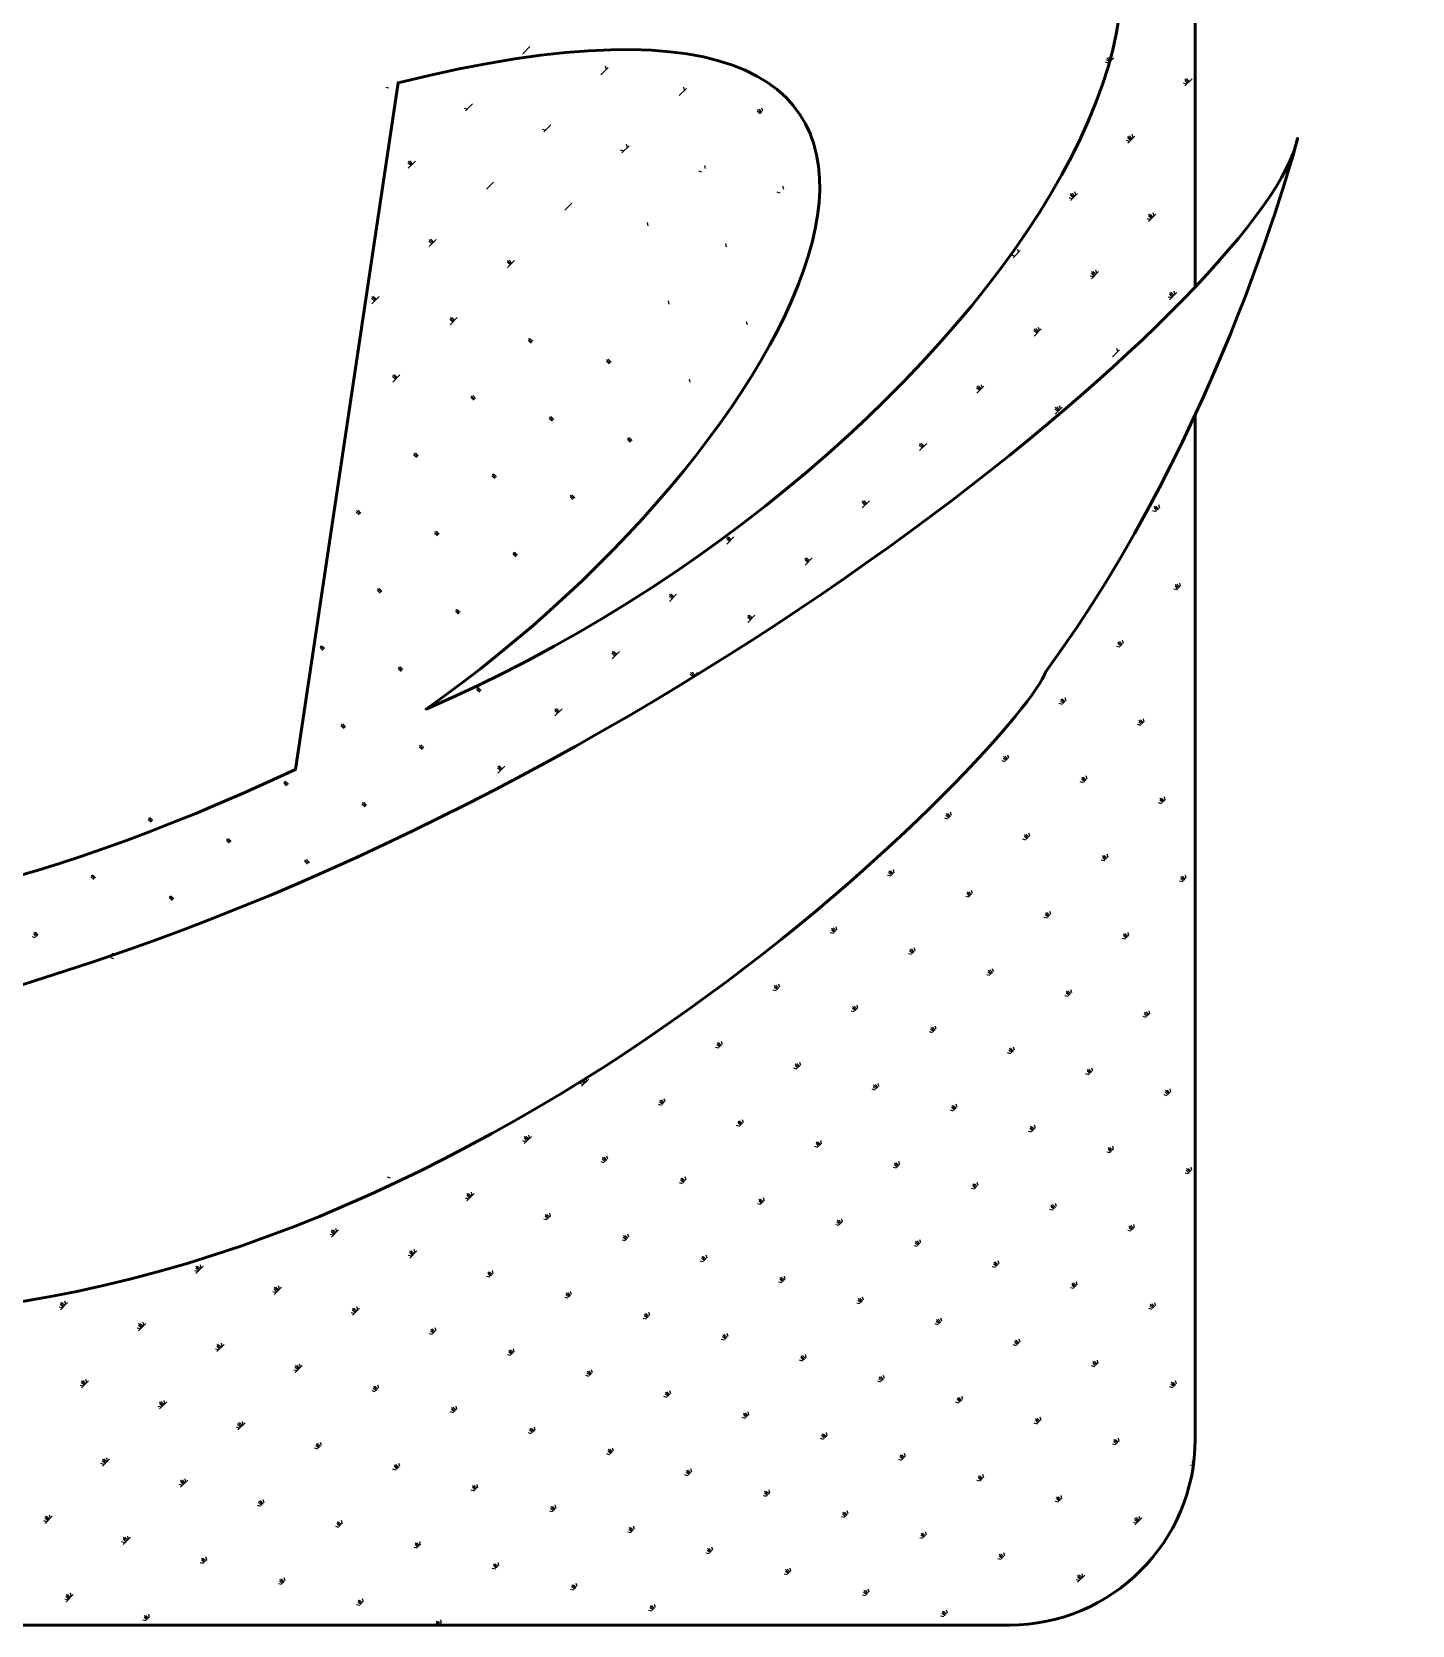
# Model space of a CAD drawing. Extents: x 962303 to 1579583, y -174742 to 224716.
# Drawn here: x 1574193 to 1575785, y 72360 to 74199 of the extents above; entities that cross this region are included whole.
import ezdxf

# ---------------------------------------------------------------- set-up
doc = ezdxf.new("R2010")
doc.units = 0
doc.header["$LTSCALE"] = 1000
doc.header["$MEASUREMENT"] = 0
doc.layers.add('PUB_TITLE', color=4, linetype='Continuous')

msp = doc.modelspace()

# ---------------------------------------------------------------- linework, layer by layer
at = {"layer": 'PUB_TITLE', "color": 4}
for p, q in [((1574759, 74173.4), (1574767.3, 74181.6)), ((1574849.3, 74149.2), (1574857.5, 74157.5)), ((1574855.5, 74155.4), (1574854.5, 74159)), ((1575434.9, 74162.5), (1575431.3, 74163.5)), ((1575435.9, 74163.5), (1575432.6, 74166.8)), ((1575436.9, 74164.6), (1575432.8, 74168.7)), ((1575438, 74165.6), (1575434.7, 74168.9)), ((1575435.8, 74163.4), (1575441.1, 74168.7)), ((1575439, 74166.6), (1575438, 74170.2)), ((1575525.2, 74138.3), (1575521.5, 74139.3)), ((1575526.2, 74139.3), (1575522.9, 74142.6)), ((1575527.2, 74140.4), (1575523.1, 74144.5)), ((1575523.1, 74136.2), (1575531.3, 74144.5)), ((1575528.3, 74141.4), (1575524.9, 74144.7)), ((1574604.7, 74133.6), (1574601.1, 74134.5)), ((1574939.5, 74125), (1574947.8, 74133.3)), ((1574945.7, 74131.2), (1574944.8, 74134.8)), ((1574695, 74109.4), (1574691.4, 74110.3)), ((1574692.9, 74107.3), (1574701.2, 74115.6)), ((1575032.9, 74103.9), (1575029.6, 74107.2)), ((1575034, 74104.9), (1575029.8, 74109.1)), ((1575035, 74106), (1575031.7, 74109.3)), ((1575036, 74107), (1575035, 74110.6)), ((1574785.3, 74085.2), (1574781.6, 74086.1)), ((1574783.2, 74083.1), (1574791.4, 74091.4)), ((1574873.5, 74058.9), (1574881.7, 74067.2)), ((1574879.7, 74065.1), (1574878.7, 74068.7)), ((1575459.1, 74072.2), (1575455.5, 74073.2)), ((1575460.1, 74073.2), (1575456.8, 74076.6)), ((1575461.1, 74074.3), (1575457, 74078.4)), ((1575457, 74070.1), (1575465.3, 74078.4)), ((1575462.2, 74075.3), (1575458.9, 74078.6)), ((1575463.2, 74076.3), (1575462.2, 74080)), ((1574629.9, 74044.3), (1574626.6, 74047.6)), ((1574631, 74045.3), (1574626.8, 74049.5)), ((1574626.8, 74041.2), (1574635.1, 74049.5)), ((1574632, 74046.4), (1574628.7, 74049.7)), ((1574875.5, 74061), (1574871.9, 74062)), ((1574969.9, 74040.9), (1574969, 74044.5)), ((1574965.8, 74036.8), (1574962.2, 74037.8)), ((1574717.1, 74017), (1574725.4, 74025.3)), ((1575056.1, 74012.6), (1575052.5, 74013.6)), ((1575060.2, 74016.7), (1575059.2, 74020.4)), ((1575394, 74007.2), (1575390.7, 74010.5)), ((1575395, 74008.2), (1575390.9, 74012.3)), ((1575390.9, 74004.1), (1575399.2, 74012.3)), ((1575396.1, 74009.2), (1575392.8, 74012.5)), ((1575397.1, 74010.3), (1575396.1, 74013.9)), ((1574807.4, 73992.8), (1574815.6, 74001.1)), ((1575393, 74006.1), (1575389.4, 74007.1)), ((1575487.4, 73986.1), (1575486.4, 73989.7)), ((1574903.8, 73974.8), (1574902.9, 73978.5)), ((1575483.3, 73981.9), (1575479.6, 73982.9)), ((1575484.3, 73983), (1575481, 73986.3)), ((1575485.3, 73984), (1575481.2, 73988.1)), ((1575481.2, 73979.9), (1575489.5, 73988.1)), ((1575486.4, 73985), (1575483, 73988.3)), ((1574654.1, 73954), (1574650.8, 73957.3)), ((1574655.1, 73955.1), (1574651, 73959.2)), ((1574651, 73950.9), (1574659.3, 73959.2)), ((1574656.2, 73956.1), (1574652.9, 73959.4)), ((1574994.1, 73950.7), (1574993.2, 73954.3)), ((1574745.4, 73930.9), (1574741.3, 73935)), ((1574741.3, 73926.8), (1574749.6, 73935)), ((1574746.5, 73931.9), (1574743.2, 73935.2)), ((1575326.9, 73940), (1575323.3, 73941)), ((1575324.8, 73938), (1575333.1, 73946.2)), ((1575331, 73944.2), (1575330.1, 73947.8)), ((1574744.4, 73929.8), (1574741.1, 73933.2)), ((1575417.2, 73915.9), (1575413.6, 73916.8)), ((1575418.2, 73916.9), (1575414.9, 73920.2)), ((1575419.2, 73917.9), (1575415.1, 73922)), ((1575415.1, 73913.8), (1575423.4, 73922)), ((1575420.3, 73919), (1575417, 73922.3)), ((1575421.3, 73920), (1575420.3, 73923.6)), ((1575509.5, 73893.7), (1575505.4, 73897.9)), ((1575505.4, 73889.6), (1575513.6, 73897.9)), ((1575510.5, 73894.8), (1575507.2, 73898.1)), ((1575511.6, 73895.8), (1575510.6, 73899.4)), ((1574588, 73888), (1574584.7, 73891.3)), ((1574589.1, 73889), (1574584.9, 73893.1)), ((1574584.9, 73884.9), (1574593.2, 73893.1)), ((1574590.1, 73890), (1574586.8, 73893.3)), ((1574928, 73884.6), (1574927.1, 73888.2)), ((1575507.4, 73891.7), (1575503.8, 73892.6)), ((1575508.5, 73892.7), (1575505.2, 73896)), ((1574678.3, 73863.8), (1574675, 73867.1)), ((1574679.3, 73864.8), (1574675.2, 73868.9)), ((1574675.2, 73860.7), (1574683.5, 73868.9)), ((1574680.4, 73865.8), (1574677.1, 73869.1)), ((1575018.3, 73860.4), (1575017.3, 73864)), ((1574768.6, 73839.6), (1574765.3, 73842.9)), ((1574769.6, 73840.6), (1574765.5, 73844.7)), ((1574770.6, 73841.6), (1574767.3, 73844.9)), ((1575352.1, 73850.8), (1575348.8, 73854.1)), ((1575353.2, 73851.8), (1575349, 73856)), ((1575349, 73847.7), (1575357.3, 73856)), ((1575354.2, 73852.9), (1575350.9, 73856.2)), ((1575355.2, 73853.9), (1575354.2, 73857.5)), ((1575439.3, 73823.5), (1575447.6, 73831.8)), ((1575445.5, 73829.7), (1575444.5, 73833.3)), ((1574858.9, 73815.4), (1574855.5, 73818.7)), ((1574859.9, 73816.4), (1574855.8, 73820.5)), ((1574860.9, 73817.5), (1574857.6, 73820.8)), ((1574612.2, 73797.7), (1574608.9, 73801)), ((1574613.3, 73798.7), (1574609.1, 73802.8)), ((1574609.1, 73794.6), (1574617.4, 73802.8)), ((1574614.3, 73799.7), (1574611, 73803)), ((1574952.2, 73794.3), (1574951.3, 73797.9)), ((1575286, 73784.7), (1575282.7, 73788)), ((1575287.1, 73785.7), (1575282.9, 73789.9)), ((1575282.9, 73781.6), (1575291.2, 73789.9)), ((1575288.1, 73786.8), (1575284.8, 73790.1)), ((1575289.1, 73787.8), (1575288.2, 73791.4)), ((1574702.5, 73773.5), (1574699.2, 73776.8)), ((1574703.5, 73774.5), (1574699.4, 73778.7)), ((1574704.6, 73775.6), (1574701.3, 73778.9)), ((1574792.8, 73749.3), (1574789.5, 73752.6)), ((1574793.8, 73750.3), (1574789.7, 73754.5)), ((1574794.8, 73751.4), (1574791.5, 73754.7)), ((1575376.3, 73760.5), (1575373, 73763.8)), ((1575377.3, 73761.6), (1575373.2, 73765.7)), ((1575373.2, 73757.4), (1575381.5, 73765.7)), ((1575378.4, 73762.6), (1575375.1, 73765.9)), ((1575379.4, 73763.6), (1575378.4, 73767.2)), ((1574883, 73725.1), (1574879.7, 73728.4)), ((1574884.1, 73726.1), (1574879.9, 73730.3)), ((1574885.1, 73727.2), (1574881.8, 73730.5)), ((1575219.9, 73718.6), (1575216.6, 73721.9)), ((1575221, 73719.7), (1575216.9, 73723.8)), ((1575216.9, 73715.5), (1575225.1, 73723.8)), ((1575222, 73720.7), (1575218.7, 73724)), ((1574636.4, 73707.4), (1574633.1, 73710.7)), ((1574637.4, 73708.4), (1574633.3, 73712.6)), ((1574638.5, 73709.5), (1574635.2, 73712.8)), ((1574726.7, 73683.2), (1574723.4, 73686.5)), ((1574727.7, 73684.2), (1574723.6, 73688.4)), ((1574728.7, 73685.3), (1574725.4, 73688.6)), ((1574817, 73659), (1574813.7, 73662.3)), ((1574818, 73660.1), (1574813.9, 73664.2)), ((1574819, 73661.1), (1574815.7, 73664.4)), ((1574570.3, 73641.3), (1574567, 73644.6)), ((1574571.4, 73642.4), (1574567.2, 73646.5)), ((1574572.4, 73643.4), (1574569.1, 73646.7)), ((1575153.9, 73652.5), (1575150.6, 73655.9)), ((1575154.9, 73653.6), (1575150.8, 73657.7)), ((1575150.8, 73649.4), (1575159, 73657.7)), ((1575155.9, 73654.6), (1575152.6, 73657.9)), ((1575489.7, 73645), (1575486.1, 73646)), ((1575490.8, 73646.1), (1575487.5, 73649.4)), ((1575491.8, 73647.1), (1575487.7, 73651.2)), ((1575492.8, 73648.1), (1575489.5, 73651.4)), ((1575493.9, 73649.2), (1575492.9, 73652.8)), ((1574661.6, 73618.2), (1574657.5, 73622.3)), ((1574662.7, 73619.2), (1574659.4, 73622.5)), ((1574660.6, 73617.1), (1574657.3, 73620.4)), ((1574997.5, 73610.7), (1574994.2, 73614)), ((1574998.5, 73611.7), (1574994.4, 73615.8)), ((1574994.4, 73607.6), (1575002.7, 73615.8)), ((1574999.6, 73612.7), (1574996.3, 73616)), ((1574750.9, 73592.9), (1574747.6, 73596.2)), ((1574751.9, 73594), (1574747.8, 73598.1)), ((1574752.9, 73595), (1574749.6, 73598.3)), ((1575087.8, 73586.5), (1575084.5, 73589.8)), ((1575088.8, 73587.5), (1575084.7, 73591.6)), ((1575084.7, 73583.4), (1575092.9, 73591.6)), ((1575089.8, 73588.5), (1575086.5, 73591.8)), ((1574594.5, 73551), (1574591.2, 73554.4)), ((1574595.5, 73552.1), (1574591.4, 73556.2)), ((1574596.6, 73553.1), (1574593.3, 73556.4)), ((1574932.5, 73545.6), (1574928.3, 73549.7)), ((1574928.3, 73541.5), (1574936.6, 73549.7)), ((1574933.5, 73546.6), (1574930.2, 73549.9)), ((1575513.9, 73554.8), (1575510.3, 73555.7)), ((1575515, 73555.8), (1575511.7, 73559.1)), ((1575516, 73556.8), (1575511.9, 73561)), ((1575517, 73557.9), (1575513.7, 73561.2)), ((1575518.1, 73558.9), (1575517.1, 73562.5)), ((1574684.8, 73526.9), (1574681.5, 73530.2)), ((1574685.8, 73527.9), (1574681.7, 73532)), ((1574686.9, 73528.9), (1574683.5, 73532.2)), ((1574931.4, 73544.6), (1574928.1, 73547.9)), ((1575021.7, 73520.4), (1575018.4, 73523.7)), ((1575022.7, 73521.4), (1575018.6, 73525.5)), ((1575018.6, 73517.3), (1575026.9, 73525.5)), ((1575023.8, 73522.4), (1575020.5, 73525.7)), ((1575448.9, 73489.7), (1575445.6, 73493)), ((1575449.9, 73490.7), (1575445.8, 73494.9)), ((1575450.9, 73491.8), (1575447.6, 73495.1)), ((1575452, 73492.8), (1575451, 73496.4)), ((1574528.4, 73485), (1574525.1, 73488.3)), ((1574529.5, 73486), (1574525.3, 73490.1)), ((1574530.5, 73487), (1574527.2, 73490.3)), ((1574865.3, 73478.5), (1574862, 73481.8)), ((1574866.4, 73479.5), (1574862.2, 73483.6)), ((1574862.2, 73475.4), (1574870.5, 73483.6)), ((1574867.4, 73480.5), (1574864.1, 73483.8)), ((1575447.8, 73488.7), (1575444.2, 73489.6)), ((1574618.7, 73460.8), (1574615.4, 73464.1)), ((1574619.7, 73461.8), (1574615.6, 73465.9)), ((1574620.8, 73462.8), (1574617.5, 73466.1)), ((1574955.6, 73454.3), (1574952.3, 73457.6)), ((1574956.6, 73455.3), (1574952.5, 73459.5)), ((1574952.5, 73451.2), (1574960.8, 73459.5)), ((1574957.7, 73456.4), (1574954.4, 73459.7)), ((1575534.9, 73465.4), (1575534.5, 73465.5)), ((1574709, 73436.6), (1574705.7, 73439.9)), ((1574710, 73437.6), (1574705.9, 73441.7)), ((1574711, 73438.6), (1574707.7, 73442)), ((1575381.8, 73422.6), (1575378.1, 73423.6)), ((1575382.8, 73423.6), (1575379.5, 73426.9)), ((1575383.8, 73424.7), (1575379.7, 73428.8)), ((1575384.9, 73425.7), (1575381.5, 73429)), ((1575385.9, 73426.7), (1575384.9, 73430.3)), ((1574799.2, 73412.4), (1574795.9, 73415.7)), ((1574800.3, 73413.4), (1574796.2, 73417.6)), ((1574796.2, 73409.3), (1574804.4, 73417.6)), ((1574801.3, 73414.5), (1574798, 73417.8)), ((1575473.1, 73399.4), (1575469.8, 73402.7)), ((1575474.1, 73400.5), (1575470, 73404.6)), ((1575475.1, 73401.5), (1575471.8, 73404.8)), ((1575476.2, 73402.5), (1575475.2, 73406.1)), ((1574552.6, 73394.7), (1574549.3, 73398)), ((1574553.6, 73395.7), (1574549.5, 73399.9)), ((1574554.7, 73396.8), (1574551.4, 73400.1)), ((1575472, 73398.4), (1575468.4, 73399.4)), ((1574642.9, 73370.5), (1574639.6, 73373.8)), ((1574643.9, 73371.5), (1574639.8, 73375.7)), ((1574645, 73372.6), (1574641.7, 73375.9)), ((1575319.8, 73360.6), (1575318.8, 73364.2)), ((1574733.2, 73346.3), (1574729.9, 73349.6)), ((1574734.2, 73347.3), (1574730.1, 73351.5)), ((1574730.1, 73343.2), (1574738.3, 73351.5)), ((1574735.2, 73348.4), (1574731.9, 73351.7)), ((1575315.7, 73356.5), (1575312.1, 73357.5)), ((1575316.7, 73357.5), (1575313.4, 73360.8)), ((1575317.7, 73358.6), (1575313.6, 73362.7)), ((1575318.8, 73359.6), (1575315.5, 73362.9)), ((1574486.5, 73328.6), (1574483.2, 73331.9)), ((1574487.6, 73329.6), (1574483.4, 73333.8)), ((1574488.6, 73330.7), (1574485.3, 73334)), ((1575405.9, 73332.3), (1575402.3, 73333.3)), ((1575407, 73333.3), (1575403.7, 73336.7)), ((1575408, 73334.4), (1575403.9, 73338.5)), ((1575409, 73335.4), (1575405.7, 73338.7)), ((1575410.1, 73336.4), (1575409.1, 73340.1)), ((1574577.8, 73305.4), (1574573.7, 73309.6)), ((1574578.9, 73306.5), (1574575.6, 73309.8)), ((1575496.2, 73308.1), (1575492.6, 73309.1)), ((1575497.3, 73309.2), (1575493.9, 73312.5)), ((1575498.3, 73310.2), (1575494.2, 73314.3)), ((1575499.3, 73311.2), (1575496, 73314.5)), ((1575500.3, 73312.3), (1575499.4, 73315.9)), ((1574331.2, 73287.7), (1574327.1, 73291.9)), ((1574332.2, 73288.8), (1574328.9, 73292.1)), ((1574576.8, 73304.4), (1574573.5, 73307.7)), ((1575249.6, 73290.4), (1575246, 73291.4)), ((1575250.6, 73291.5), (1575247.3, 73294.8)), ((1575251.7, 73292.5), (1575247.5, 73296.6)), ((1575252.7, 73293.5), (1575249.4, 73296.8)), ((1575253.7, 73294.5), (1575252.7, 73298.2)), ((1574330.2, 73286.7), (1574326.9, 73290)), ((1575341.9, 73268.3), (1575337.8, 73272.4)), ((1575343, 73269.3), (1575339.7, 73272.6)), ((1575344, 73270.4), (1575343, 73274)), ((1574420.4, 73262.5), (1574417.1, 73265.8)), ((1574421.5, 73263.6), (1574417.3, 73267.7)), ((1574422.5, 73264.6), (1574419.2, 73267.9)), ((1575339.9, 73266.2), (1575336.2, 73267.2)), ((1575340.9, 73267.3), (1575337.6, 73270.6)), ((1574510.7, 73238.3), (1574507.4, 73241.6)), ((1574511.8, 73239.4), (1574507.6, 73243.5)), ((1574512.8, 73240.4), (1574509.5, 73243.7)), ((1575430.1, 73242), (1575426.5, 73243)), ((1575431.2, 73243.1), (1575427.9, 73246.4)), ((1575432.2, 73244.1), (1575428.1, 73248.2)), ((1575433.2, 73245.1), (1575429.9, 73248.4)), ((1575434.3, 73246.2), (1575433.3, 73249.8)), ((1574264.1, 73220.6), (1574260.8, 73223.9)), ((1574265.1, 73221.7), (1574261, 73225.8)), ((1574266.2, 73222.7), (1574262.8, 73226)), ((1575183.5, 73224.3), (1575179.9, 73225.3)), ((1575184.5, 73225.4), (1575181.2, 73228.7)), ((1575185.6, 73226.4), (1575181.4, 73230.5)), ((1575186.6, 73227.4), (1575183.3, 73230.7)), ((1575187.6, 73228.5), (1575186.7, 73232.1)), ((1575520.4, 73217.9), (1575516.8, 73218.8)), ((1575521.4, 73218.9), (1575518.1, 73222.2)), ((1575522.5, 73219.9), (1575518.3, 73224)), ((1575523.5, 73221), (1575520.2, 73224.3)), ((1575524.5, 73222), (1575523.6, 73225.6)), ((1574354.4, 73196.4), (1574351.1, 73199.7)), ((1574355.4, 73197.5), (1574351.3, 73201.6)), ((1574356.4, 73198.5), (1574353.1, 73201.8)), ((1575273.8, 73200.1), (1575270.2, 73201.1)), ((1575274.8, 73201.2), (1575271.5, 73204.5)), ((1575275.8, 73202.2), (1575271.7, 73206.3)), ((1575276.9, 73203.2), (1575273.6, 73206.5)), ((1575277.9, 73204.3), (1575276.9, 73207.9)), ((1575365.1, 73177), (1575361.8, 73180.3)), ((1575366.1, 73178), (1575362, 73182.2)), ((1575367.1, 73179.1), (1575363.8, 73182.4)), ((1575368.2, 73180.1), (1575367.2, 73183.7)), ((1575118.4, 73159.3), (1575115.1, 73162.6)), ((1575119.5, 73160.3), (1575115.4, 73164.4)), ((1575120.5, 73161.3), (1575117.2, 73164.7)), ((1575121.5, 73162.4), (1575120.6, 73166)), ((1575364, 73176), (1575360.4, 73176.9)), ((1574197, 73153.5), (1574193.4, 73154.5)), ((1574198, 73154.5), (1574194.7, 73157.8)), ((1574199, 73155.6), (1574194.9, 73159.7)), ((1574200.1, 73156.6), (1574196.8, 73159.9)), ((1575117.4, 73158.2), (1575113.8, 73159.2)), ((1575454.3, 73151.8), (1575450.7, 73152.7)), ((1575455.4, 73152.8), (1575452.1, 73156.1)), ((1575456.4, 73153.8), (1575452.3, 73158)), ((1575457.4, 73154.9), (1575454.1, 73158.2)), ((1575458.5, 73155.9), (1575457.5, 73159.5)), ((1574287.2, 73129.3), (1574283.6, 73130.3)), ((1574285.4, 73133.2), (1574285, 73133.7)), ((1574287, 73133.7), (1574285.2, 73135.5)), ((1574288.5, 73134.3), (1574287, 73135.7)), ((1575207.7, 73134.1), (1575204.1, 73135)), ((1575208.7, 73135.1), (1575205.4, 73138.4)), ((1575209.8, 73136.1), (1575205.6, 73140.3)), ((1575210.8, 73137.2), (1575207.5, 73140.5)), ((1575211.8, 73138.2), (1575210.9, 73141.8)), ((1575298, 73109.9), (1575294.4, 73110.8)), ((1575299, 73110.9), (1575295.7, 73114.2)), ((1575300, 73111.9), (1575295.9, 73116.1)), ((1575301.1, 73113), (1575297.8, 73116.3)), ((1575302.1, 73114), (1575301.1, 73117.6)), ((1575051.3, 73092.2), (1575047.7, 73093.1)), ((1575052.4, 73093.2), (1575049.1, 73096.5)), ((1575053.4, 73094.2), (1575049.3, 73098.4)), ((1575054.4, 73095.3), (1575051.1, 73098.6)), ((1575055.5, 73096.3), (1575054.5, 73099.9)), ((1575389.3, 73086.7), (1575386, 73090)), ((1575390.3, 73087.7), (1575386.2, 73091.9)), ((1575391.3, 73088.8), (1575388, 73092.1)), ((1575392.4, 73089.8), (1575391.4, 73093.4)), ((1575142.6, 73069), (1575139.3, 73072.3)), ((1575143.7, 73070), (1575139.5, 73074.2)), ((1575144.7, 73071.1), (1575141.4, 73074.4)), ((1575145.7, 73072.1), (1575144.8, 73075.7)), ((1575388.2, 73085.7), (1575384.6, 73086.6)), ((1575141.6, 73068), (1575138, 73068.9)), ((1575478.5, 73061.5), (1575474.9, 73062.5)), ((1575479.5, 73062.5), (1575476.2, 73065.8)), ((1575480.6, 73063.6), (1575476.4, 73067.7)), ((1575481.6, 73064.6), (1575478.3, 73067.9)), ((1575482.6, 73065.6), (1575481.7, 73069.2)), ((1574989.4, 73030.2), (1574988.4, 73033.8)), ((1575231.9, 73043.8), (1575228.3, 73044.8)), ((1575232.9, 73044.8), (1575229.6, 73048.1)), ((1575233.9, 73045.9), (1575229.8, 73050)), ((1575235, 73046.9), (1575231.7, 73050.2)), ((1575236, 73047.9), (1575235, 73051.5)), ((1574985.2, 73026.1), (1574981.6, 73027)), ((1574986.3, 73027.1), (1574983, 73030.4)), ((1574987.3, 73028.1), (1574983.2, 73032.3)), ((1574988.3, 73029.2), (1574985, 73032.5)), ((1575322.2, 73019.6), (1575318.5, 73020.6)), ((1575323.2, 73020.6), (1575319.9, 73023.9)), ((1575324.2, 73021.7), (1575320.1, 73025.8)), ((1575325.3, 73022.7), (1575321.9, 73026)), ((1575326.3, 73023.7), (1575325.3, 73027.3)), ((1575075.5, 73001.9), (1575071.9, 73002.9)), ((1575076.6, 73002.9), (1575073.2, 73006.2)), ((1575077.6, 73004), (1575073.5, 73008.1)), ((1575078.6, 73005), (1575075.3, 73008.3)), ((1575079.7, 73006), (1575078.7, 73009.6)), ((1575413.5, 72996.4), (1575410.2, 72999.7)), ((1575414.5, 72997.5), (1575410.4, 73001.6)), ((1575415.5, 72998.5), (1575412.2, 73001.8)), ((1575416.6, 72999.5), (1575415.6, 73003.1)), ((1574828.9, 72984.2), (1574825.3, 72985.1)), ((1574826.8, 72982.1), (1574835.1, 72990.4)), ((1574829.9, 72985.2), (1574826.9, 72988.2)), ((1574831, 72986.2), (1574828.2, 72989)), ((1574832, 72987.3), (1574829.5, 72989.8)), ((1574833, 72988.3), (1574832.2, 72991.5)), ((1575165.8, 72977.7), (1575162.2, 72978.7)), ((1575166.8, 72978.7), (1575163.5, 72982)), ((1575167.9, 72979.8), (1575163.7, 72983.9)), ((1575168.9, 72980.8), (1575165.6, 72984.1)), ((1575169.9, 72981.8), (1575169, 72985.4)), ((1575412.4, 72995.4), (1575408.8, 72996.4)), ((1575506.8, 72975.3), (1575505.9, 72979)), ((1574919.2, 72960), (1574915.6, 72961)), ((1574920.2, 72961), (1574916.9, 72964.3)), ((1574921.2, 72962.1), (1574917.1, 72966.2)), ((1574922.3, 72963.1), (1574919, 72966.4)), ((1574923.3, 72964.1), (1574922.3, 72967.7)), ((1575258.1, 72955.6), (1575254, 72959.7)), ((1575259.2, 72956.6), (1575255.9, 72959.9)), ((1575260.2, 72957.6), (1575259.2, 72961.3)), ((1575502.7, 72971.2), (1575499.1, 72972.2)), ((1575503.7, 72972.3), (1575500.4, 72975.6)), ((1575504.8, 72973.3), (1575500.6, 72977.4)), ((1575505.8, 72974.3), (1575502.5, 72977.6)), ((1575011.5, 72937.9), (1575007.4, 72942)), ((1575012.5, 72938.9), (1575009.2, 72942.2)), ((1575013.6, 72939.9), (1575012.6, 72943.5)), ((1575256.1, 72953.5), (1575252.5, 72954.5)), ((1575257.1, 72954.5), (1575253.8, 72957.8)), ((1574764.9, 72920.2), (1574760.7, 72924.3)), ((1574760.7, 72916), (1574769, 72924.3)), ((1574765.9, 72921.2), (1574762.6, 72924.5)), ((1574766.9, 72922.2), (1574766, 72925.8)), ((1575009.4, 72935.8), (1575005.8, 72936.8)), ((1575010.5, 72936.8), (1575007.2, 72940.1)), ((1575346.3, 72929.3), (1575342.7, 72930.3)), ((1575347.4, 72930.4), (1575344.1, 72933.7)), ((1575348.4, 72931.4), (1575344.3, 72935.5)), ((1575349.4, 72932.4), (1575346.1, 72935.7)), ((1575350.5, 72933.5), (1575349.5, 72937.1)), ((1574762.8, 72918.1), (1574759.2, 72919.1)), ((1574763.8, 72919.1), (1574760.5, 72922.4)), ((1575099.7, 72911.6), (1575096.1, 72912.6)), ((1575100.7, 72912.6), (1575097.4, 72916)), ((1575101.8, 72913.7), (1575097.6, 72917.8)), ((1575102.8, 72914.7), (1575099.5, 72918)), ((1575103.8, 72915.7), (1575102.9, 72919.4)), ((1575436.6, 72905.1), (1575433, 72906.1)), ((1575437.6, 72906.2), (1575434.3, 72909.5)), ((1575438.7, 72907.2), (1575434.6, 72911.3)), ((1575439.7, 72908.2), (1575436.4, 72911.5)), ((1575440.7, 72909.3), (1575439.8, 72912.9)), ((1574853.1, 72893.9), (1574849.5, 72894.9)), ((1574854.1, 72894.9), (1574850.8, 72898.2)), ((1574855.1, 72896), (1574851, 72900.1)), ((1574856.2, 72897), (1574852.9, 72900.3)), ((1574857.2, 72898), (1574856.2, 72901.6)), ((1575190, 72887.4), (1575186.4, 72888.4)), ((1575191, 72888.5), (1575187.7, 72891.8)), ((1575192, 72889.5), (1575187.9, 72893.6)), ((1575193.1, 72890.5), (1575189.8, 72893.8)), ((1575194.1, 72891.6), (1575193.1, 72895.2)), ((1575529, 72883), (1575524.8, 72887.1)), ((1575530, 72884), (1575526.7, 72887.3)), ((1575531, 72885.1), (1575530.1, 72888.7)), ((1574606.4, 72876.2), (1574602.8, 72877.2)), ((1574943.3, 72869.7), (1574939.7, 72870.7)), ((1574944.4, 72870.8), (1574941.1, 72874.1)), ((1574945.4, 72871.8), (1574941.3, 72875.9)), ((1574946.4, 72872.8), (1574943.1, 72876.1)), ((1574947.5, 72873.9), (1574946.5, 72877.5)), ((1575282.3, 72865.3), (1575278.2, 72869.4)), ((1575283.4, 72866.3), (1575280.1, 72869.6)), ((1575284.4, 72867.4), (1575283.4, 72871)), ((1575526.9, 72880.9), (1575523.3, 72881.9)), ((1575527.9, 72882), (1575524.6, 72885.3)), ((1574696.7, 72852), (1574693.1, 72853)), ((1574697.7, 72853), (1574694.4, 72856.3)), ((1574698.8, 72854.1), (1574694.7, 72858.2)), ((1574694.7, 72849.9), (1574702.9, 72858.2)), ((1574699.8, 72855.1), (1574696.5, 72858.4)), ((1574700.8, 72856.1), (1574699.9, 72859.8)), ((1575034.7, 72846.6), (1575031.4, 72849.9)), ((1575035.7, 72847.6), (1575031.6, 72851.7)), ((1575036.7, 72848.6), (1575033.4, 72851.9)), ((1575037.8, 72849.7), (1575036.8, 72853.3)), ((1575280.3, 72863.2), (1575276.6, 72864.2)), ((1575281.3, 72864.3), (1575278, 72867.6)), ((1574788, 72828.9), (1574784.7, 72832.2)), ((1574789.1, 72829.9), (1574784.9, 72834)), ((1574790.1, 72830.9), (1574786.8, 72834.2)), ((1574791.1, 72832), (1574790.2, 72835.6)), ((1575033.6, 72845.5), (1575030, 72846.5)), ((1575370.5, 72839), (1575366.9, 72840)), ((1575371.6, 72840.1), (1575368.3, 72843.4)), ((1575372.6, 72841.1), (1575368.5, 72845.2)), ((1575373.6, 72842.1), (1575370.3, 72845.5)), ((1575374.7, 72843.2), (1575373.7, 72846.8)), ((1574541.4, 72811.1), (1574538.1, 72814.5)), ((1574542.4, 72812.2), (1574538.3, 72816.3)), ((1574538.3, 72808.1), (1574546.6, 72816.3)), ((1574543.5, 72813.2), (1574540.2, 72816.5)), ((1574544.5, 72814.2), (1574543.5, 72817.9)), ((1574787, 72827.8), (1574783.4, 72828.8)), ((1575123.9, 72821.3), (1575120.3, 72822.3)), ((1575124.9, 72822.4), (1575121.6, 72825.7)), ((1575126, 72823.4), (1575121.8, 72827.5)), ((1575127, 72824.4), (1575123.7, 72827.7)), ((1575128, 72825.5), (1575127.1, 72829.1)), ((1575460.8, 72814.9), (1575457.2, 72815.8)), ((1575461.8, 72815.9), (1575458.5, 72819.2)), ((1575462.9, 72816.9), (1575458.7, 72821.1)), ((1575463.9, 72818), (1575460.6, 72821.3)), ((1575464.9, 72819), (1575464, 72822.6)), ((1574540.4, 72810.1), (1574536.7, 72811.1)), ((1574877.3, 72803.6), (1574873.7, 72804.6)), ((1574878.3, 72804.7), (1574875, 72808)), ((1574879.3, 72805.7), (1574875.2, 72809.8)), ((1574880.4, 72806.7), (1574877.1, 72810)), ((1574881.4, 72807.8), (1574880.4, 72811.4)), ((1575214.2, 72797.2), (1575210.6, 72798.1)), ((1575215.2, 72798.2), (1575211.9, 72801.5)), ((1575216.2, 72799.2), (1575212.1, 72803.3)), ((1575217.3, 72800.3), (1575214, 72803.6)), ((1575218.3, 72801.3), (1575217.3, 72804.9)), ((1574388.1, 72772.4), (1574387.2, 72776)), ((1574630.6, 72785.9), (1574627, 72786.9)), ((1574631.7, 72787), (1574628.4, 72790.3)), ((1574632.7, 72788), (1574628.6, 72792.1)), ((1574628.6, 72783.9), (1574636.8, 72792.1)), ((1574633.7, 72789), (1574630.4, 72792.3)), ((1574634.8, 72790.1), (1574633.8, 72793.7)), ((1574967.5, 72779.4), (1574963.9, 72780.4)), ((1574968.6, 72780.5), (1574965.3, 72783.8)), ((1574969.6, 72781.5), (1574965.5, 72785.6)), ((1574970.6, 72782.5), (1574967.3, 72785.8)), ((1574971.7, 72783.6), (1574970.7, 72787.2)), ((1575305.5, 72774), (1575302.2, 72777.3)), ((1575306.5, 72775), (1575302.4, 72779.2)), ((1575307.5, 72776.1), (1575304.2, 72779.4)), ((1575308.6, 72777.1), (1575307.6, 72780.7)), ((1574384, 72768.2), (1574380.4, 72769.2)), ((1574385, 72769.3), (1574381.7, 72772.6)), ((1574386.1, 72770.3), (1574381.9, 72774.4)), ((1574381.9, 72766.2), (1574390.2, 72774.4)), ((1574387.1, 72771.3), (1574383.8, 72774.6)), ((1574720.9, 72761.7), (1574717.3, 72762.7)), ((1574721.9, 72762.8), (1574718.6, 72766.1)), ((1574723, 72763.8), (1574718.8, 72767.9)), ((1574724, 72764.8), (1574720.7, 72768.1)), ((1574725, 72765.9), (1574724.1, 72769.5)), ((1575058.8, 72756.3), (1575055.5, 72759.6)), ((1575059.9, 72757.3), (1575055.7, 72761.5)), ((1575060.9, 72758.4), (1575057.6, 72761.7)), ((1575061.9, 72759.4), (1575061, 72763)), ((1575304.4, 72773), (1575300.8, 72773.9)), ((1574474.3, 72744), (1574470.7, 72745)), ((1574475.3, 72745.1), (1574472, 72748.4)), ((1574476.3, 72746.1), (1574472.2, 72750.2)), ((1574472.2, 72742), (1574480.5, 72750.2)), ((1574477.4, 72747.1), (1574474.1, 72750.4)), ((1574478.4, 72748.2), (1574477.4, 72751.8)), ((1574812.2, 72738.6), (1574808.9, 72741.9)), ((1574813.2, 72739.6), (1574809.1, 72743.7)), ((1574814.3, 72740.6), (1574811, 72744)), ((1574815.3, 72741.7), (1574814.3, 72745.3)), ((1575057.8, 72755.3), (1575054.2, 72756.2)), ((1575394.7, 72748.8), (1575391.1, 72749.7)), ((1575395.8, 72749.8), (1575392.4, 72753.1)), ((1575396.8, 72750.8), (1575392.7, 72755)), ((1575397.8, 72751.9), (1575394.5, 72755.2)), ((1575398.8, 72752.9), (1575397.9, 72756.5)), ((1574227.6, 72726.3), (1574224, 72727.3)), ((1574228.7, 72727.4), (1574225.4, 72730.7)), ((1574229.7, 72728.4), (1574225.6, 72732.5)), ((1574225.6, 72724.3), (1574233.8, 72732.5)), ((1574230.7, 72729.4), (1574227.4, 72732.7)), ((1574231.8, 72730.5), (1574230.8, 72734.1)), ((1574564.5, 72719.8), (1574560.9, 72720.8)), ((1574565.6, 72720.9), (1574562.3, 72724.2)), ((1574566.6, 72721.9), (1574562.5, 72726)), ((1574562.5, 72717.8), (1574570.7, 72726)), ((1574567.6, 72722.9), (1574564.3, 72726.2)), ((1574568.7, 72724), (1574567.7, 72727.6)), ((1574811.2, 72737.5), (1574807.6, 72738.5)), ((1574905.6, 72717.5), (1574904.6, 72721.1)), ((1575148.1, 72731.1), (1575144.5, 72732)), ((1575149.1, 72732.1), (1575145.8, 72735.4)), ((1575150.2, 72733.1), (1575146, 72737.3)), ((1575151.2, 72734.2), (1575147.9, 72737.5)), ((1575152.2, 72735.2), (1575151.2, 72738.8)), ((1575485, 72724.6), (1575481.4, 72725.6)), ((1575486, 72725.6), (1575482.7, 72728.9)), ((1575487.1, 72726.7), (1575482.9, 72730.8)), ((1575488.1, 72727.7), (1575484.8, 72731)), ((1575489.1, 72728.7), (1575488.2, 72732.3)), ((1574317.9, 72702.1), (1574314.3, 72703.1)), ((1574318.9, 72703.2), (1574315.6, 72706.5)), ((1574320, 72704.2), (1574315.8, 72708.3)), ((1574315.8, 72700.1), (1574324.1, 72708.3)), ((1574321, 72705.2), (1574317.7, 72708.5)), ((1574322, 72706.3), (1574321.1, 72709.9)), ((1574659, 72699.8), (1574658, 72703.4)), ((1574901.5, 72713.4), (1574897.8, 72714.3)), ((1574902.5, 72714.4), (1574899.2, 72717.7)), ((1574903.5, 72715.4), (1574899.4, 72719.6)), ((1574904.6, 72716.5), (1574901.2, 72719.8)), ((1575238.4, 72706.9), (1575234.7, 72707.8)), ((1575239.4, 72707.9), (1575236.1, 72711.2)), ((1575240.4, 72708.9), (1575236.3, 72713.1)), ((1575241.5, 72710), (1575238.2, 72713.3)), ((1575242.5, 72711), (1575241.5, 72714.6)), ((1574410.3, 72680), (1574406.1, 72684.1)), ((1574406.1, 72675.9), (1574414.4, 72684.1)), ((1574411.3, 72681), (1574408, 72684.3)), ((1574412.3, 72682.1), (1574411.4, 72685.7)), ((1574654.8, 72695.7), (1574651.2, 72696.6)), ((1574655.9, 72696.7), (1574652.5, 72700)), ((1574656.9, 72697.7), (1574652.8, 72701.8)), ((1574657.9, 72698.8), (1574654.6, 72702.1)), ((1574991.7, 72689.2), (1574988.1, 72690.1)), ((1574992.8, 72690.2), (1574989.5, 72693.5)), ((1574993.8, 72691.2), (1574989.7, 72695.4)), ((1574994.8, 72692.3), (1574991.5, 72695.6)), ((1574995.9, 72693.3), (1574994.9, 72696.9)), ((1575329.7, 72683.7), (1575326.4, 72687)), ((1575330.7, 72684.8), (1575326.6, 72688.9)), ((1575331.7, 72685.8), (1575328.4, 72689.1)), ((1575332.8, 72686.8), (1575331.8, 72690.4)), ((1574408.2, 72677.9), (1574404.6, 72678.9)), ((1574409.2, 72679), (1574405.9, 72682.3)), ((1574745.1, 72671.5), (1574741.5, 72672.4)), ((1574746.1, 72672.5), (1574742.8, 72675.8)), ((1574747.2, 72673.5), (1574743, 72677.7)), ((1574748.2, 72674.6), (1574744.9, 72677.9)), ((1574749.2, 72675.6), (1574748.3, 72679.2)), ((1575082, 72665), (1575078.4, 72666)), ((1575083, 72666), (1575079.7, 72669.3)), ((1575084.1, 72667), (1575079.9, 72671.2)), ((1575085.1, 72668.1), (1575081.8, 72671.4)), ((1575086.1, 72669.1), (1575085.2, 72672.7)), ((1575328.6, 72682.7), (1575325, 72683.7)), ((1575423, 72662.6), (1575422.1, 72666.2)), ((1574498.5, 72653.8), (1574494.9, 72654.7)), ((1574499.5, 72654.8), (1574496.2, 72658.1)), ((1574500.5, 72655.8), (1574496.4, 72660)), ((1574496.4, 72651.7), (1574504.7, 72660)), ((1574501.6, 72656.9), (1574498.3, 72660.2)), ((1574502.6, 72657.9), (1574501.6, 72661.5)), ((1574835.4, 72647.3), (1574831.8, 72648.2)), ((1574836.4, 72648.3), (1574833.1, 72651.6)), ((1574837.4, 72649.3), (1574833.3, 72653.5)), ((1574838.5, 72650.4), (1574835.2, 72653.7)), ((1574839.5, 72651.4), (1574838.5, 72655)), ((1575176.4, 72644.9), (1575175.4, 72648.5)), ((1575418.9, 72658.5), (1575415.3, 72659.5)), ((1575419.9, 72659.5), (1575416.6, 72662.8)), ((1575421, 72660.6), (1575416.8, 72664.7)), ((1575422, 72661.6), (1575418.7, 72664.9)), ((1574251.8, 72636), (1574248.2, 72637)), ((1574252.9, 72637.1), (1574249.6, 72640.4)), ((1574253.9, 72638.1), (1574249.8, 72642.2)), ((1574249.8, 72634), (1574258, 72642.2)), ((1574254.9, 72639.1), (1574251.6, 72642.5)), ((1574256, 72640.2), (1574255, 72643.8)), ((1574588.7, 72629.6), (1574585.1, 72630.5)), ((1574589.8, 72630.6), (1574586.5, 72633.9)), ((1574590.8, 72631.6), (1574586.7, 72635.8)), ((1574591.8, 72632.7), (1574588.5, 72636)), ((1574592.9, 72633.7), (1574591.9, 72637.3)), ((1574927.7, 72625.2), (1574923.6, 72629.3)), ((1574928.7, 72626.2), (1574925.4, 72629.5)), ((1574929.8, 72627.2), (1574928.8, 72630.8)), ((1575172.3, 72640.8), (1575168.7, 72641.8)), ((1575173.3, 72641.8), (1575170, 72645.1)), ((1575174.3, 72642.9), (1575170.2, 72647)), ((1575175.4, 72643.9), (1575172.1, 72647.2)), ((1575509.2, 72634.3), (1575505.6, 72635.3)), ((1575510.2, 72635.3), (1575506.9, 72638.6)), ((1575511.2, 72636.4), (1575507.1, 72640.5)), ((1575512.3, 72637.4), (1575509, 72640.7)), ((1575513.3, 72638.4), (1575512.3, 72642.1)), ((1574342.1, 72611.9), (1574338.5, 72612.8)), ((1574343.1, 72612.9), (1574339.8, 72616.2)), ((1574344.2, 72613.9), (1574340, 72618.1)), ((1574340, 72609.8), (1574348.3, 72618.1)), ((1574345.2, 72615), (1574341.9, 72618.3)), ((1574346.2, 72616), (1574345.3, 72619.6)), ((1574681.1, 72607.4), (1574676.9, 72611.6)), ((1574682.1, 72608.5), (1574678.8, 72611.8)), ((1574683.1, 72609.5), (1574682.2, 72613.1)), ((1574925.6, 72623.1), (1574922, 72624.1)), ((1574926.7, 72624.1), (1574923.4, 72627.4)), ((1575262.5, 72616.6), (1575258.9, 72617.6)), ((1575263.6, 72617.6), (1575260.3, 72620.9)), ((1575264.6, 72618.7), (1575260.5, 72622.8)), ((1575265.6, 72619.7), (1575262.3, 72623)), ((1575266.7, 72620.7), (1575265.7, 72624.3)), ((1574434.4, 72589.7), (1574430.3, 72593.9)), ((1574430.3, 72585.6), (1574438.6, 72593.9)), ((1574435.5, 72590.8), (1574432.2, 72594.1)), ((1574436.5, 72591.8), (1574435.5, 72595.4)), ((1574679, 72605.4), (1574675.4, 72606.3)), ((1574680, 72606.4), (1574676.7, 72609.7)), ((1575015.9, 72598.9), (1575012.3, 72599.9)), ((1575016.9, 72599.9), (1575013.6, 72603.2)), ((1575018, 72601), (1575013.9, 72605.1)), ((1575019, 72602), (1575015.7, 72605.3)), ((1575020, 72603), (1575019.1, 72606.6)), ((1575352.8, 72592.4), (1575349.2, 72593.4)), ((1575353.9, 72593.4), (1575350.6, 72596.8)), ((1575354.9, 72594.5), (1575350.8, 72598.6)), ((1575355.9, 72595.5), (1575352.6, 72598.8)), ((1575357, 72596.5), (1575356, 72600.2)), ((1574432.4, 72587.7), (1574428.8, 72588.6)), ((1574433.4, 72588.7), (1574430.1, 72592)), ((1574769.3, 72581.2), (1574765.7, 72582.2)), ((1574770.3, 72582.2), (1574767, 72585.5)), ((1574771.3, 72583.3), (1574767.2, 72587.4)), ((1574772.4, 72584.3), (1574769.1, 72587.6)), ((1574773.4, 72585.3), (1574772.4, 72588.9)), ((1575106.2, 72574.7), (1575102.6, 72575.7)), ((1575107.2, 72575.7), (1575103.9, 72579)), ((1575108.3, 72576.8), (1575104.1, 72580.9)), ((1575109.3, 72577.8), (1575106, 72581.1)), ((1575110.3, 72578.8), (1575109.4, 72582.5)), ((1575445.2, 72570.3), (1575441, 72574.4)), ((1575446.2, 72571.3), (1575442.9, 72574.6)), ((1575447.2, 72572.4), (1575446.3, 72576)), ((1574522.7, 72563.5), (1574519, 72564.5)), ((1574523.7, 72564.5), (1574520.4, 72567.8)), ((1574524.7, 72565.5), (1574520.6, 72569.7)), ((1574525.7, 72566.6), (1574522.4, 72569.9)), ((1574526.8, 72567.6), (1574525.8, 72571.2)), ((1574859.6, 72557), (1574855.9, 72558)), ((1574860.6, 72558), (1574857.3, 72561.3)), ((1574861.6, 72559.1), (1574857.5, 72563.2)), ((1574862.7, 72560.1), (1574859.4, 72563.4)), ((1574863.7, 72561.1), (1574862.7, 72564.7)), ((1575198.5, 72552.6), (1575194.4, 72556.7)), ((1575199.6, 72553.6), (1575196.3, 72556.9)), ((1575200.6, 72554.7), (1575199.6, 72558.3)), ((1575443.1, 72568.2), (1575439.5, 72569.2)), ((1575444.1, 72569.3), (1575440.8, 72572.6)), ((1574276, 72545.8), (1574272.4, 72546.7)), ((1574277.1, 72546.8), (1574273.7, 72550.1)), ((1574278.1, 72547.8), (1574274, 72552)), ((1574274, 72543.7), (1574282.2, 72552)), ((1574279.1, 72548.9), (1574275.8, 72552.2)), ((1574280.1, 72549.9), (1574279.2, 72553.5)), ((1574612.9, 72539.3), (1574609.3, 72540.3)), ((1574614, 72540.3), (1574610.7, 72543.6)), ((1574615, 72541.4), (1574610.9, 72545.5)), ((1574616, 72542.4), (1574612.7, 72545.7)), ((1574617.1, 72543.4), (1574616.1, 72547)), ((1574950.9, 72533.8), (1574947.6, 72537.2)), ((1574951.9, 72534.9), (1574947.8, 72539)), ((1574952.9, 72535.9), (1574949.6, 72539.2)), ((1574954, 72536.9), (1574953, 72540.6)), ((1575196.5, 72550.5), (1575192.9, 72551.5)), ((1575197.5, 72551.6), (1575194.2, 72554.9)), ((1575532.7, 72544.2), (1575529.8, 72545)), ((1575533, 72546.5), (1575531.1, 72548.4)), ((1575533.2, 72548.3), (1575531.3, 72550.2)), ((1575531.3, 72542), (1575532.5, 72543.2)), ((1575533.5, 72550.1), (1575533.2, 72550.4)), ((1574366.3, 72521.6), (1574362.7, 72522.6)), ((1574367.3, 72522.6), (1574364, 72525.9)), ((1574368.4, 72523.7), (1574364.2, 72527.8)), ((1574364.2, 72519.5), (1574372.5, 72527.8)), ((1574369.4, 72524.7), (1574366.1, 72528)), ((1574370.4, 72525.7), (1574369.5, 72529.3)), ((1574704.2, 72516.1), (1574700.9, 72519.4)), ((1574705.3, 72517.2), (1574701.1, 72521.3)), ((1574706.3, 72518.2), (1574703, 72521.5)), ((1574707.3, 72519.2), (1574706.4, 72522.8)), ((1574949.8, 72532.8), (1574946.2, 72533.8)), ((1575286.7, 72526.3), (1575283.1, 72527.3)), ((1575287.8, 72527.4), (1575284.5, 72530.7)), ((1575288.8, 72528.4), (1575284.7, 72532.5)), ((1575289.8, 72529.4), (1575286.5, 72532.7)), ((1575290.9, 72530.5), (1575289.9, 72534.1)), ((1574457.6, 72498.4), (1574454.3, 72501.7)), ((1574458.6, 72499.5), (1574454.5, 72503.6)), ((1574459.7, 72500.5), (1574456.4, 72503.8)), ((1574460.7, 72501.5), (1574459.7, 72505.1)), ((1574703.2, 72515.1), (1574699.6, 72516.1)), ((1575040.1, 72508.6), (1575036.5, 72509.6)), ((1575041.1, 72509.7), (1575037.8, 72513)), ((1575042.2, 72510.7), (1575038, 72514.8)), ((1575043.2, 72511.7), (1575039.9, 72515)), ((1575044.2, 72512.8), (1575043.3, 72516.4)), ((1575377, 72502.1), (1575373.4, 72503.1)), ((1575378, 72503.2), (1575374.7, 72506.5)), ((1575379.1, 72504.2), (1575374.9, 72508.3)), ((1575380.1, 72505.2), (1575376.8, 72508.5)), ((1575381.1, 72506.3), (1575380.2, 72509.9)), ((1574211, 72480.7), (1574207.7, 72484)), ((1574212, 72481.8), (1574207.9, 72485.9)), ((1574207.9, 72477.6), (1574216.1, 72485.9)), ((1574213, 72482.8), (1574209.7, 72486.1)), ((1574214.1, 72483.8), (1574213.1, 72487.4)), ((1574456.6, 72497.4), (1574453, 72498.4)), ((1574793.5, 72490.9), (1574789.9, 72491.9)), ((1574794.5, 72491.9), (1574791.2, 72495.3)), ((1574795.5, 72493), (1574791.4, 72497.1)), ((1574796.6, 72494), (1574793.3, 72497.3)), ((1574797.6, 72495), (1574796.6, 72498.7)), ((1575130.4, 72484.4), (1575126.8, 72485.4)), ((1575131.4, 72485.5), (1575128.1, 72488.8)), ((1575132.4, 72486.5), (1575128.3, 72490.6)), ((1575133.5, 72487.5), (1575130.2, 72490.8)), ((1575134.5, 72488.6), (1575133.5, 72492.2)), ((1575468.3, 72479), (1575465, 72482.3)), ((1575469.4, 72480), (1575465.2, 72484.1)), ((1575465.2, 72475.9), (1575473.5, 72484.1)), ((1575470.4, 72481.1), (1575467.1, 72484.4)), ((1575471.4, 72482.1), (1575470.4, 72485.7)), ((1574209.9, 72479.7), (1574206.3, 72480.7)), ((1574546.8, 72473.2), (1574543.2, 72474.2)), ((1574547.9, 72474.2), (1574544.6, 72477.5)), ((1574548.9, 72475.3), (1574544.8, 72479.4)), ((1574549.9, 72476.3), (1574546.6, 72479.6)), ((1574551, 72477.3), (1574550, 72481)), ((1574883.7, 72466.7), (1574880.1, 72467.7)), ((1574884.8, 72467.8), (1574881.5, 72471.1)), ((1574885.8, 72468.8), (1574881.7, 72472.9)), ((1574886.8, 72469.8), (1574883.5, 72473.1)), ((1574887.9, 72470.9), (1574886.9, 72474.5)), ((1575221.7, 72461.3), (1575218.4, 72464.6)), ((1575222.7, 72462.3), (1575218.6, 72466.4)), ((1575223.8, 72463.3), (1575220.4, 72466.6)), ((1575224.8, 72464.4), (1575223.8, 72468)), ((1575467.3, 72478), (1575463.7, 72478.9)), ((1574300.2, 72455.5), (1574296.6, 72456.5)), ((1574301.2, 72456.5), (1574297.9, 72459.8)), ((1574302.3, 72457.6), (1574298.1, 72461.7)), ((1574298.1, 72453.4), (1574306.4, 72461.7)), ((1574303.3, 72458.6), (1574300, 72461.9)), ((1574304.3, 72459.6), (1574303.4, 72463.2)), ((1574637.1, 72449), (1574633.5, 72450)), ((1574638.1, 72450.1), (1574634.8, 72453.4)), ((1574639.2, 72451.1), (1574635, 72455.2)), ((1574640.2, 72452.1), (1574636.9, 72455.4)), ((1574641.2, 72453.2), (1574640.3, 72456.8)), ((1574975.1, 72443.6), (1574971.7, 72446.9)), ((1574976.1, 72444.6), (1574972, 72448.7)), ((1574977.1, 72445.6), (1574973.8, 72448.9)), ((1574978.2, 72446.7), (1574977.2, 72450.3)), ((1575220.7, 72460.2), (1575217, 72461.2)), ((1574390.5, 72431.3), (1574386.9, 72432.3)), ((1574391.5, 72432.3), (1574388.2, 72435.7)), ((1574392.5, 72433.4), (1574388.4, 72437.5)), ((1574393.6, 72434.4), (1574390.3, 72437.7)), ((1574394.6, 72435.4), (1574393.6, 72439.1)), ((1574728.4, 72425.9), (1574725.1, 72429.2)), ((1574729.5, 72426.9), (1574725.3, 72431)), ((1574730.5, 72427.9), (1574727.2, 72431.2)), ((1574731.5, 72429), (1574730.6, 72432.6)), ((1574974, 72442.5), (1574970.4, 72443.5)), ((1575310.9, 72436.1), (1575307.3, 72437)), ((1575312, 72437.1), (1575308.7, 72440.4)), ((1575313, 72438.1), (1575308.9, 72442.3)), ((1575314, 72439.2), (1575310.7, 72442.5)), ((1575315.1, 72440.2), (1575314.1, 72443.8)), ((1574481.8, 72408.2), (1574478.5, 72411.5)), ((1574482.8, 72409.2), (1574478.7, 72413.3)), ((1574483.9, 72410.2), (1574480.5, 72413.5)), ((1574484.9, 72411.3), (1574483.9, 72414.9)), ((1574727.4, 72424.8), (1574723.8, 72425.8)), ((1574821.8, 72404.8), (1574820.8, 72408.4)), ((1575064.3, 72418.4), (1575060.7, 72419.3)), ((1575065.3, 72419.4), (1575062, 72422.7)), ((1575066.4, 72420.4), (1575062.2, 72424.5)), ((1575067.4, 72421.4), (1575064.1, 72424.8)), ((1575068.4, 72422.5), (1575067.5, 72426.1)), ((1575401.2, 72411.9), (1575397.6, 72412.8)), ((1575402.2, 72412.9), (1575398.9, 72416.2)), ((1575403.3, 72413.9), (1575399.1, 72418.1)), ((1575399.1, 72409.8), (1575407.4, 72418.1)), ((1575404.3, 72415), (1575401, 72418.3)), ((1575405.3, 72416), (1575404.4, 72419.6)), ((1574234.1, 72389.4), (1574230.5, 72390.4)), ((1574235.2, 72390.4), (1574231.9, 72393.8)), ((1574236.2, 72391.5), (1574232.1, 72395.6)), ((1574232.1, 72387.4), (1574240.3, 72395.6)), ((1574237.2, 72392.5), (1574233.9, 72395.8)), ((1574238.3, 72393.5), (1574237.3, 72397.2)), ((1574480.8, 72407.1), (1574477.1, 72408.1)), ((1574575.2, 72387.1), (1574574.2, 72390.7)), ((1574817.7, 72400.6), (1574814.1, 72401.6)), ((1574818.7, 72401.7), (1574815.4, 72405)), ((1574819.7, 72402.7), (1574815.6, 72406.8)), ((1574820.8, 72403.7), (1574817.5, 72407)), ((1575154.6, 72394.2), (1575151, 72395.1)), ((1575155.6, 72395.2), (1575152.3, 72398.5)), ((1575156.6, 72396.2), (1575152.5, 72400.4)), ((1575157.7, 72397.3), (1575154.4, 72400.6)), ((1575158.7, 72398.3), (1575157.7, 72401.9)), ((1574327.5, 72368.3), (1574324.2, 72371.6)), ((1574328.5, 72369.4), (1574327.6, 72373)), ((1574571, 72382.9), (1574567.4, 72383.9)), ((1574572.1, 72384), (1574568.8, 72387.3)), ((1574573.1, 72385), (1574569, 72389.1)), ((1574574.1, 72386), (1574570.8, 72389.3)), ((1574907.9, 72376.5), (1574904.3, 72377.4)), ((1574909, 72377.5), (1574905.7, 72380.8)), ((1574910, 72378.5), (1574905.9, 72382.6)), ((1574911, 72379.6), (1574907.7, 72382.9)), ((1574912.1, 72380.6), (1574911.1, 72384.2)), ((1575245.9, 72371), (1575242.6, 72374.3)), ((1575246.9, 72372), (1575242.8, 72376.2)), ((1575247.9, 72373.1), (1575244.6, 72376.4)), ((1575249, 72374.1), (1575248, 72377.7)), ((1574324.4, 72365.2), (1574320.8, 72366.2)), ((1574325.4, 72366.3), (1574322.1, 72369.6)), ((1574326.5, 72367.3), (1574322.3, 72371.4)), ((1574661.8, 72360.4), (1574659, 72363.1)), ((1574663.4, 72360.8), (1574659.2, 72364.9)), ((1574664.4, 72361.8), (1574661.1, 72365.1)), ((1574665.4, 72362.9), (1574664.5, 72366.5)), ((1575244.8, 72370), (1575241.2, 72370.9))]:
    msp.add_line(p, q, dxfattribs=at)
at = {"layer": 'PUB_TITLE', "color": 4, "lineweight": 53}
for points, knots in [([(1572784, 73727.1), (1572784, 74310.5), (1572784, 74896.9), (1572784, 74896.9), (1572784, 75014.8), (1572880.4, 75111.3), (1572998.4, 75111.3), (1572998.4, 75111.3), (1575320.5, 75111.3), (1575320.5, 75111.3), (1575438.4, 75111.3), (1575534.9, 75014.8), (1575534.9, 74896.9), (1575534.9, 74896.9), (1575534.9, 74423.5), (1575534.9, 73904.2)], [6.497483, 6.497483, 6.497483, 6.497483, 7, 7, 7, 8, 8, 8, 9, 9, 9, 10, 10, 10, 10.451509, 10.451509, 10.451509, 10.451509]), ([(1575165.9, 74516.5), (1575785.2, 74417), (1575292, 73693.3), (1574647.5, 73417.3), (1575102.2, 73736), (1575400.9, 74335.4), (1574615.1, 74139.8), (1574615.1, 74139.8), (1574496.9, 73347.6), (1574496.9, 73347.6), (1574178.4, 73198.9), (1573949.7, 73161.7), (1573801.9, 73180.3), (1573801.9, 73180.3), (1573910.3, 74023.6), (1573910.3, 74023.6), (1573373.3, 74021.1), (1572676.4, 73606.2), (1572586.6, 73570.7), (1573309, 74170.5), (1574277.9, 74659.1), (1575165.9, 74516.5)], [0, 0, 0, 0, 1, 1, 1, 2, 2, 2, 3, 3, 3, 4, 4, 4, 5, 5, 5, 6, 6, 6, 7, 7, 7, 7]), ([(1573771, 73418.3), (1573771, 73418.3), (1573240.7, 72790.1), (1574230.2, 73114.9), (1574966.6, 73349.5), (1575621.4, 73912.5), (1575653.1, 74075.8), (1575653.1, 74075.8), (1575566.4, 73737.2), (1575362, 73459.8), (1575340.3, 73390.9), (1574732.7, 72736.1), (1574013, 72718.3), (1573574.9, 72697.2), (1573225.6, 73009.3), (1573771, 73418.3)], [0, 0, 0, 0, 1, 1, 1, 2, 2, 2, 3, 3, 3, 4, 4, 4, 5, 5, 5, 5]), ([(1575534.9, 73756.8), (1575534.9, 73169.4), (1575534.9, 72574.7), (1575534.9, 72574.7), (1575534.9, 72456.8), (1575438.4, 72360.4), (1575320.5, 72360.4), (1575320.5, 72360.4), (1572998.4, 72360.4), (1572998.4, 72360.4), (1572880.4, 72360.4), (1572784, 72456.8), (1572784, 72574.7), (1572784, 72574.7), (1572784, 73112.4), (1572784, 73670.4)], [2.493971, 2.493971, 2.493971, 2.493971, 3, 3, 3, 4, 4, 4, 5, 5, 5, 6, 6, 6, 6.481204, 6.481204, 6.481204, 6.481204])]:
    msp.add_open_spline(points, degree=3, knots=knots, dxfattribs=at)

doc.saveas('drawing.dxf')
